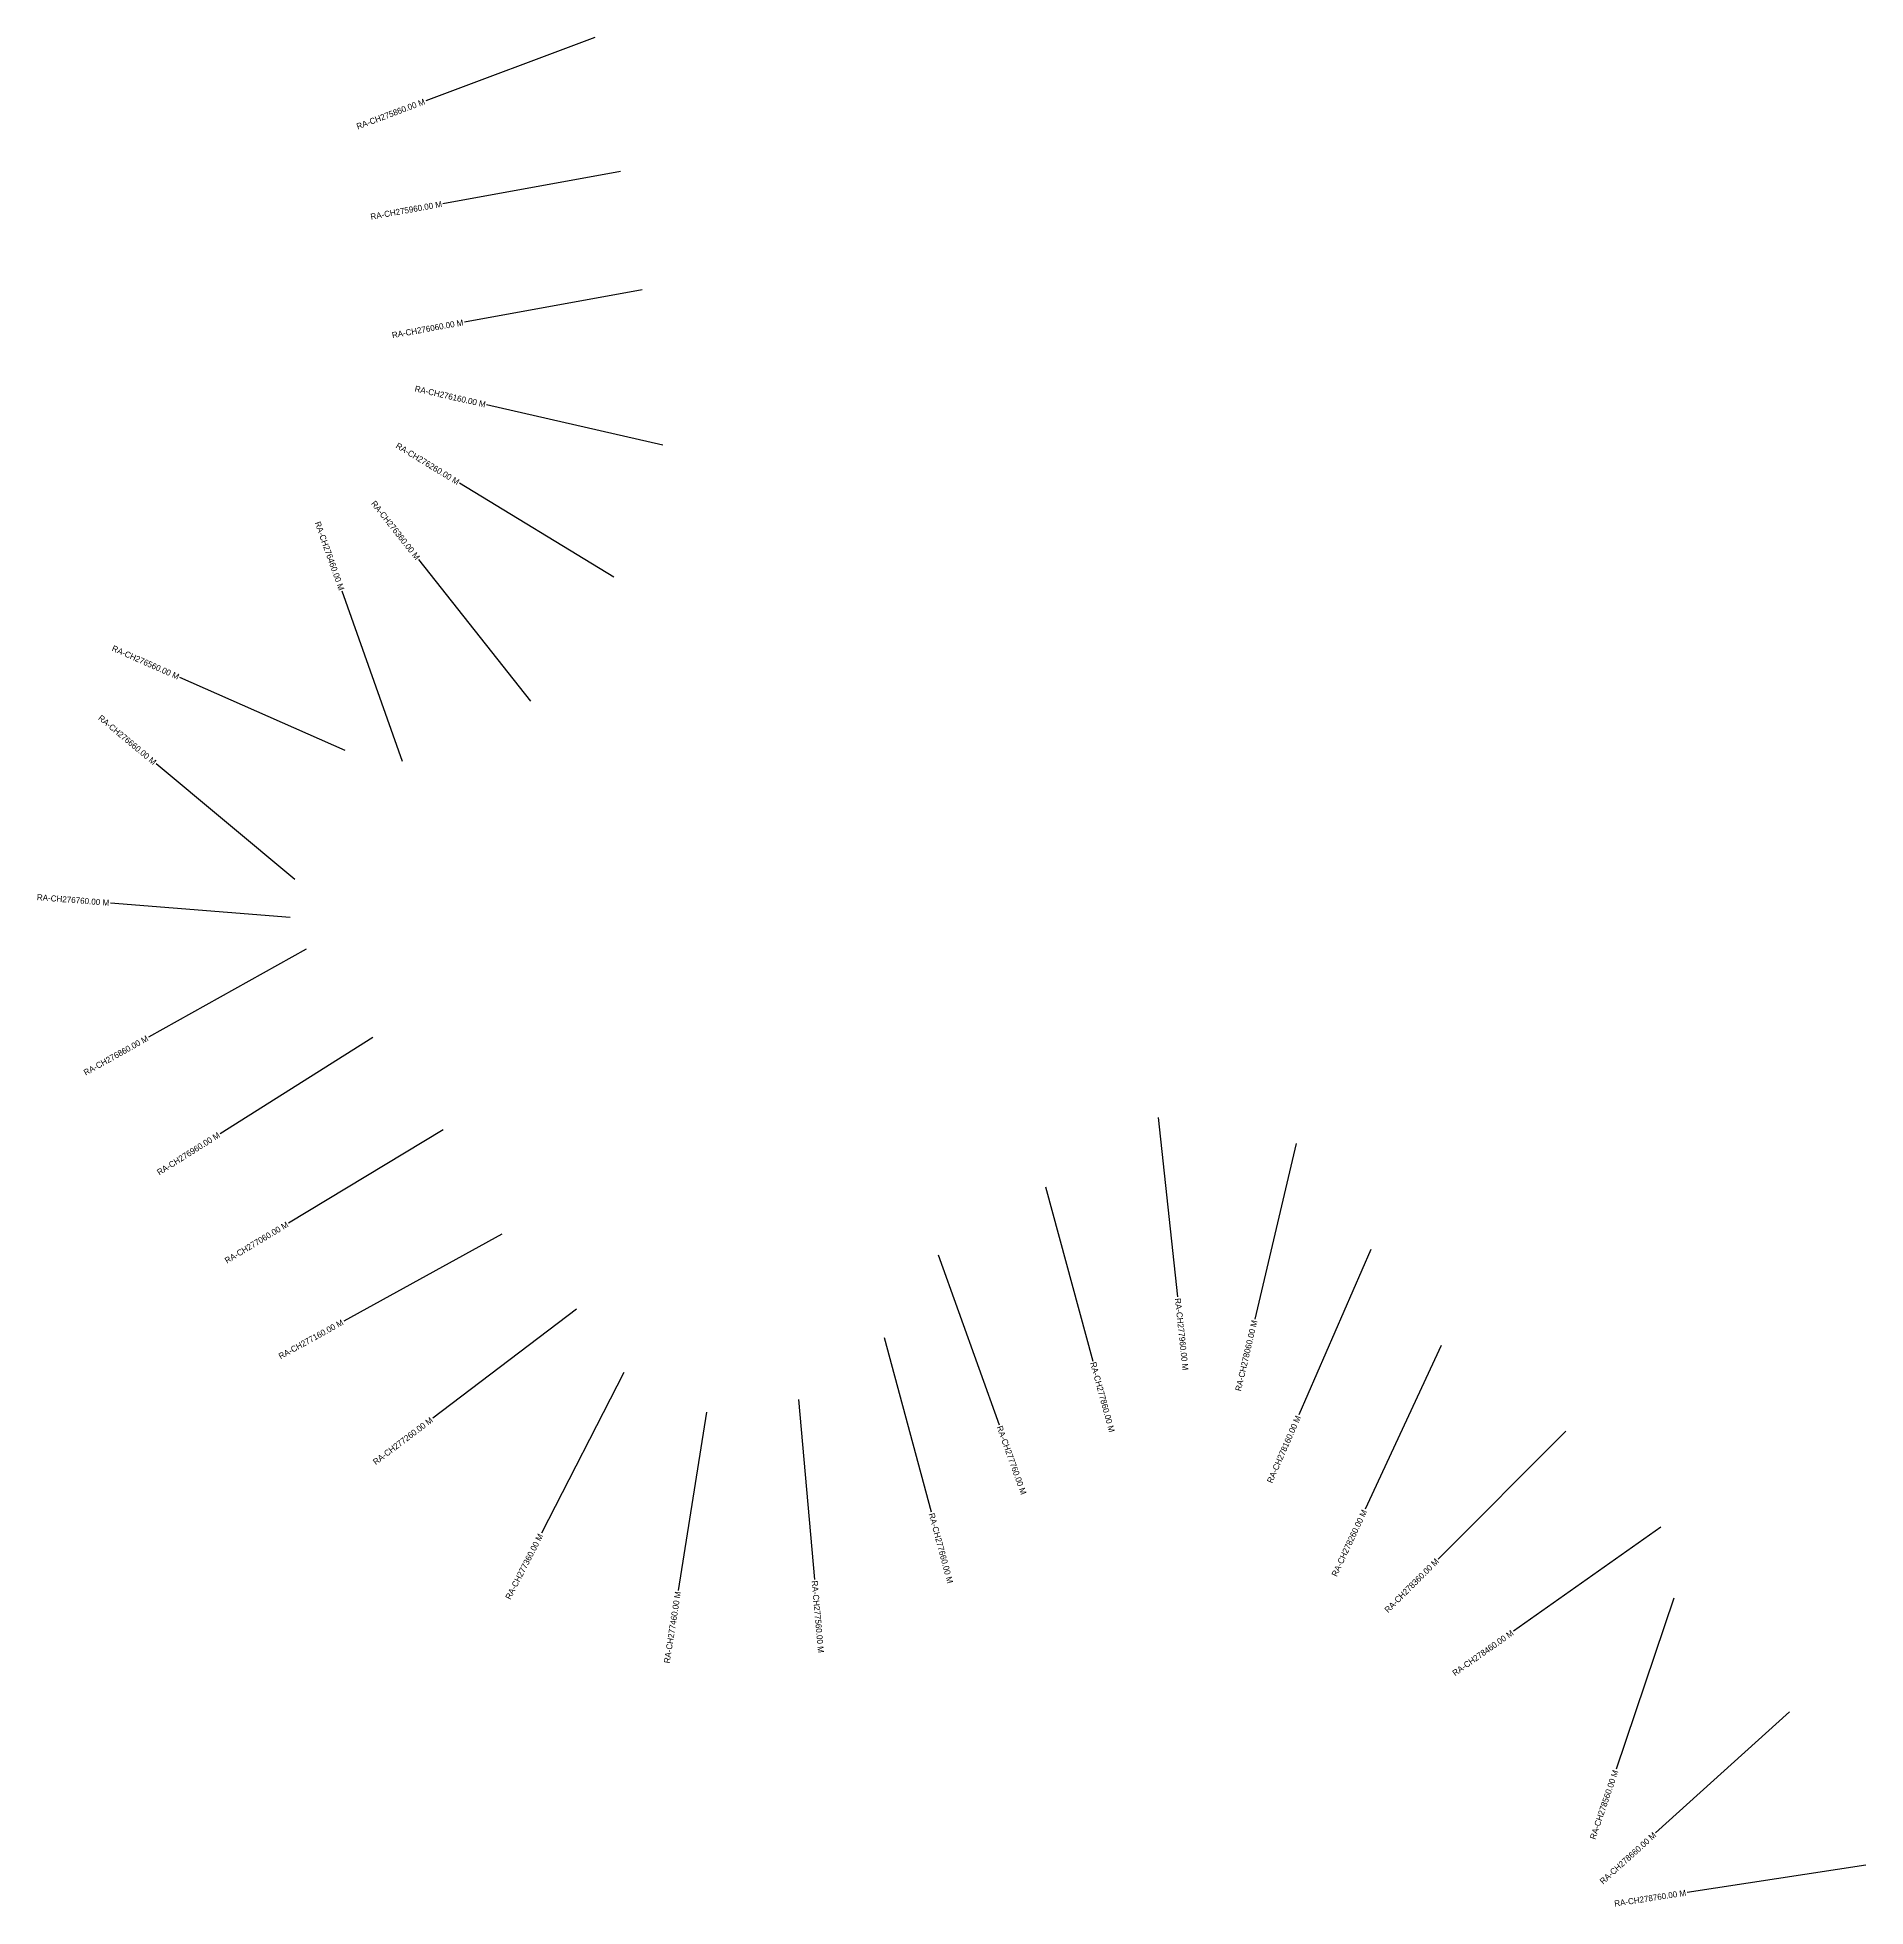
# Model space of a CAD drawing. Header units: metres. Extents: x 283831 to 291969, y 2024317 to 2027190.
# Drawn here: x 283831 to 285350, y 2025553 to 2027105 of the extents above; entities that cross this region are included whole.
import ezdxf
from ezdxf.enums import TextEntityAlignment as Align

# ---------------------------------------------------------------- set-up
doc = ezdxf.new("R2010")
doc.units = ezdxf.units.M
doc.header["$MEASUREMENT"] = 0
doc.layers.add('CS', color=134, linetype='Continuous')
doc.layers.add('CSMark', color=6, linetype='Continuous')

msp = doc.modelspace()

# ---------------------------------------------------------------- linework, layer by layer
at = {"layer": 'CS'}
for p, q in [((284294.4, 2027105.4), (284154, 2027052.7)), ((284315.8, 2026994), (284168.2, 2026967.2)), ((284333.7, 2026895.6), (284186.1, 2026868.8)), ((284350.8, 2026766.7), (284204.5, 2026800.2)), ((284310.2, 2026657), (284182.1, 2026735.1)), ((284241.3, 2026554.1), (284148.1, 2026671.6)), ((284134.6, 2026504), (284084.4, 2026645.3)), ((284086.9, 2026513.1), (283949.6, 2026573.7)), ((284045.1, 2026405.9), (283929.9, 2026502)), ((284041.4, 2026374.4), (283891.9, 2026386.4)), ((284054.7, 2026348.1), (283923.7, 2026275)), ((284110, 2026274.8), (283983.1, 2026194.8)), ((284762.5, 2026208.4), (284778.6, 2026059.2)), ((284168.4, 2026198), (284040, 2026120.5)), ((284877, 2026186.8), (284842.7, 2026040.7)), ((284668.8, 2026150.8), (284708, 2026006)), ((284217.1, 2026111.5), (284085.8, 2026039)), ((284579.5, 2026094.2), (284630.2, 2025953)), ((284939.2, 2026098.7), (284879.3, 2025961.2)), ((284279.3, 2026049), (284159.7, 2025958.4)), ((284534.8, 2026025.4), (284573.8, 2025880.6)), ((284997.6, 2026019), (284934.3, 2025883)), ((284318.5, 2025996.4), (284250, 2025863)), ((284463.7, 2025974), (284476.9, 2025824.5)), ((284387.1, 2025963.6), (284363.6, 2025815.5)), ((285101, 2025947.6), (284995, 2025841.5)), ((285180.1, 2025868.1), (285057.6, 2025781.5)), ((285190.9, 2025809.1), (285142.8, 2025667)), ((285287, 2025714.6), (285175.7, 2025614)), ((285350.2, 2025587.3), (285201.9, 2025564.5))]:
    msp.add_line(p, q, dxfattribs=at)

# ---------------------------------------------------------------- texts
at = {"layer": 'CSMark'}
for s, rotation, p in [('RA-CH275860.00 M', 20.5789, (284153, 2027052.3)), ('RA-CH275960.00 M', 10.2895, (284167.3, 2026967.1)), ('RA-CH276060.00 M', 10.2895, (284185.1, 2026868.7)), ('RA-CH276160.00 M', 347.1107, (284203.6, 2026800.4)), ('RA-CH276260.00 M', 328.6428, (284181.2, 2026735.6)), ('RA-CH276360.00 M', 308.384, (284147.5, 2026672.4)), ('RA-CH276460.00 M', 289.5481, (284084.1, 2026646.3)), ('RA-CH276560.00 M', 336.1881, (283948.7, 2026574.1)), ('RA-CH276660.00 M', 320.1769, (283929.1, 2026502.6)), ('RA-CH276760.00 M', 355.4023, (283890.9, 2026386.5)), ('RA-CH276860.00 M', 29.1839, (283922.8, 2026274.5)), ('RA-CH276960.00 M', 32.2411, (283982.2, 2026194.3)), ('RA-CH277060.00 M', 31.0986, (284039.1, 2026120)), ('RA-CH277160.00 M', 28.8886, (284084.9, 2026038.6)), ('RA-CH278060.00 M', 76.7932, (284842.5, 2026039.8)), ('RA-CH277260.00 M', 37.1513, (284158.9, 2025957.8)), ('RA-CH278160.00 M', 66.4525, (284878.9, 2025960.3)), ('RA-CH278260.00 M', 65.0403, (284933.9, 2025882.1)), ('RA-CH277360.00 M', 62.8099, (284249.5, 2025862.1)), ('RA-CH278360.00 M', 45.0216, (284994.3, 2025840.8)), ('RA-CH277460.00 M', 81.0144, (284363.5, 2025814.5)), ('RA-CH278460.00 M', 35.256, (285056.8, 2025780.9)), ('RA-CH278560.00 M', 71.3045, (285142.5, 2025666)), ('RA-CH278660.00 M', 42.1304, (285175, 2025613.3)), ('RA-CH278760.00 M', 8.7362, (285200.9, 2025564.4))]:
    msp.add_text(s, height=5, rotation=rotation, dxfattribs=at).set_placement(p, align=Align.MIDDLE_RIGHT)
for s, rotation, p in [('RA-CH277960.00 M', 276.1537, (284778.7, 2026058.2)), ('RA-CH277860.00 M', 285.1717, (284708.3, 2026005.1)), ('RA-CH277760.00 M', 289.7379, (284630.5, 2025952)), ('RA-CH277660.00 M', 285.0718, (284574.1, 2025879.6)), ('RA-CH277560.00 M', 275.0444, (284477, 2025823.6))]:
    msp.add_text(s, height=5, rotation=rotation, dxfattribs=at).set_placement(p, align=Align.MIDDLE_LEFT)

doc.saveas('drawing.dxf')
